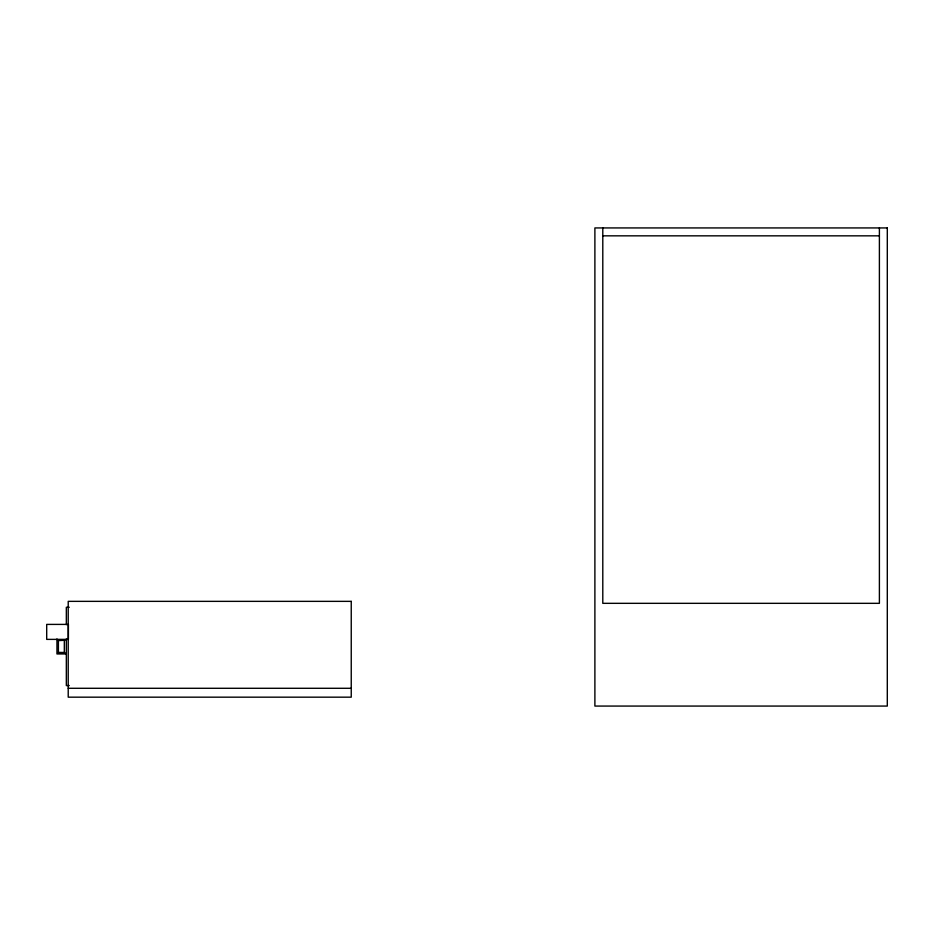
<?xml version="1.0" encoding="UTF-8"?>
<svg xmlns="http://www.w3.org/2000/svg" width="934" height="934" viewBox="0 0 934 934"><rect width="100%" height="100%" fill="white"/><g stroke="black" fill="none" stroke-linecap="round" stroke-linejoin="round"><path stroke-width="1.4" d="M58.06 652.609L64.971 652.609L58.398 652.469L58.398 640.619L64.971 640.257L58.06 640.257M602.792 235.835L879.396 235.835M69.244 607.275L66.337 607.275L66.337 624.683M66.337 653.952L56.951 653.952L56.951 638.926M69.244 685.591L66.337 685.591L66.337 638.926M68.217 688.288L351.242 688.288M879.396 227.931L879.396 603.329L602.792 603.329L602.792 227.931M64.329 640.619L64.329 652.469M887.3 227.931L594.888 227.931L594.888 706.069L887.3 706.069L887.3 227.931M351.242 601.356L68.217 601.356L68.217 697.173L351.242 697.173L351.242 601.356M68.404 624.402L46.7 624.402L46.7 639.381L68.404 639.381L68.404 624.402"/></g></svg>
